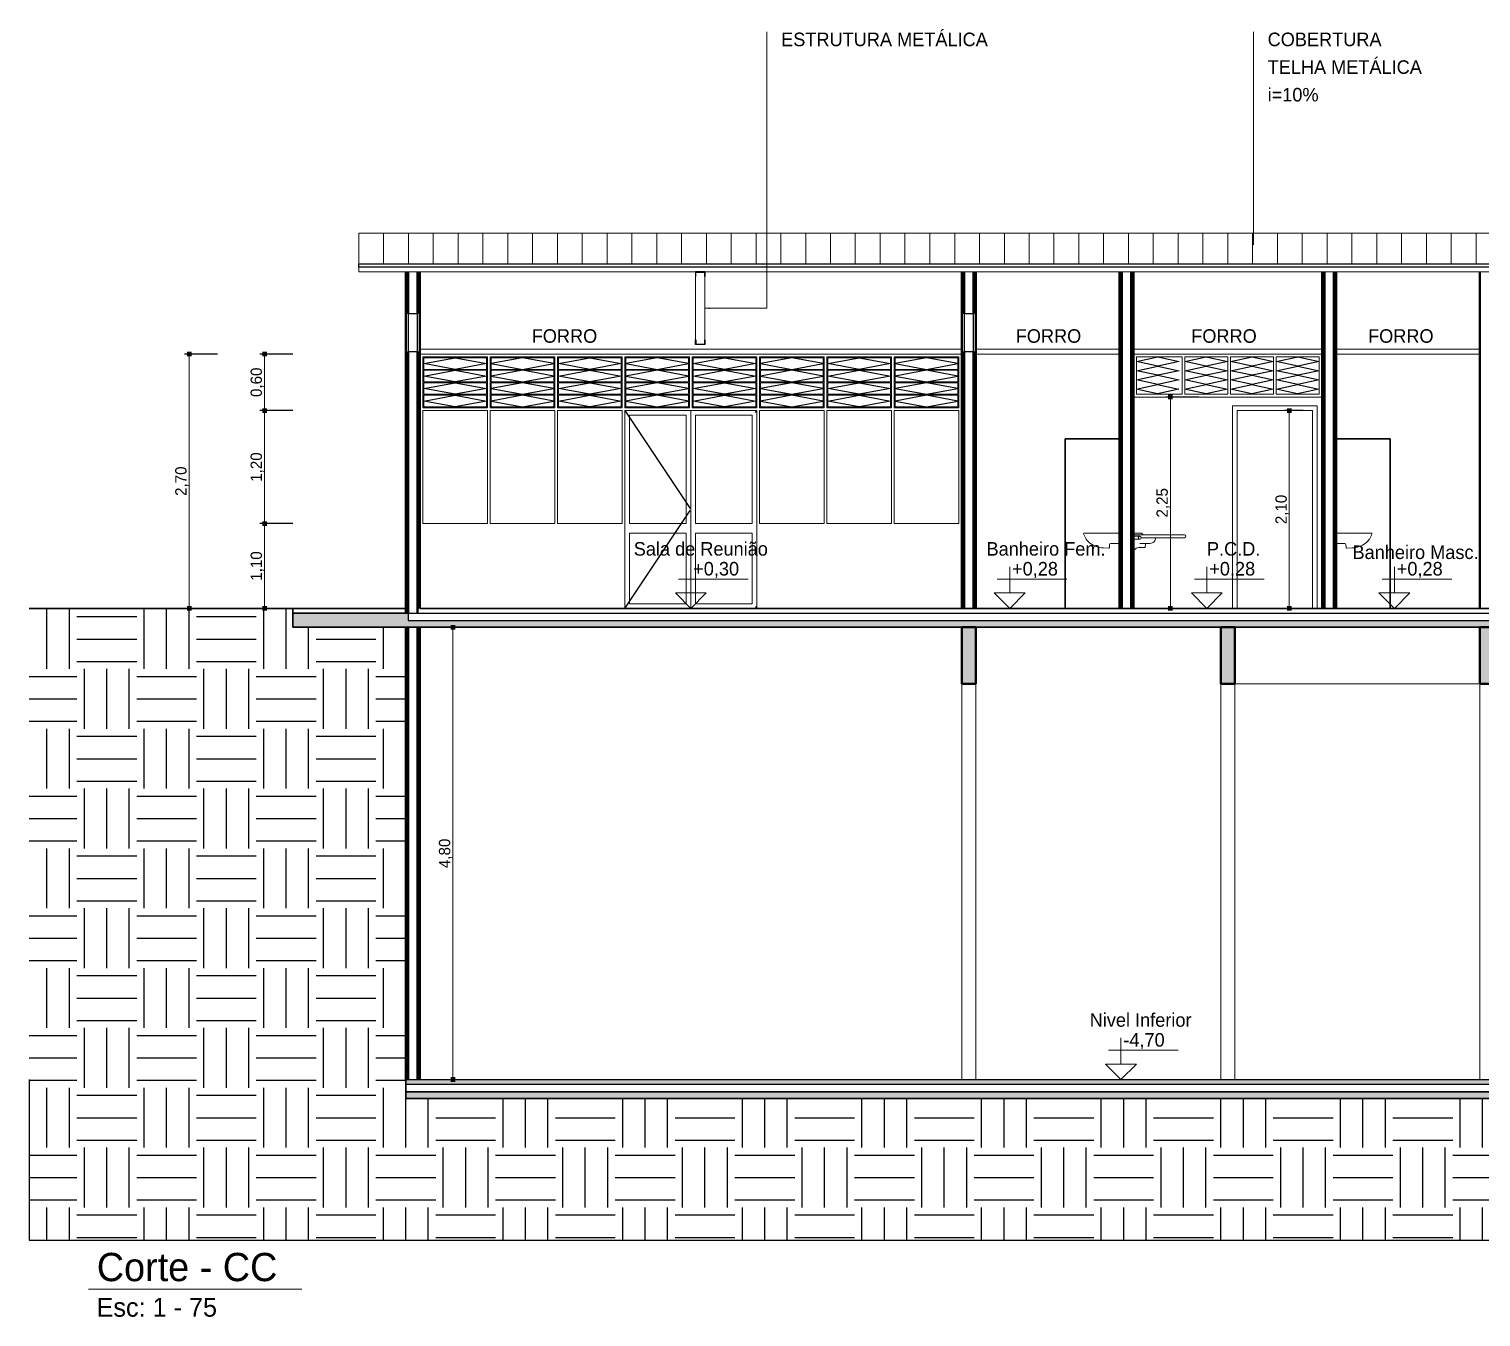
# Model space of a CAD drawing. Header units: millimetres. Extents: x 3006 to 6000, y 1661 to 3774.
# Drawn here: x 4119.37 to 4134.79, y 1776.23 to 1789.9 of the extents above; entities that cross this region are included whole.
import ezdxf

# ---------------------------------------------------------------- set-up
doc = ezdxf.new("R2010")
doc.units = ezdxf.units.MM
doc.header["$LTSCALE"] = 10
doc.linetypes.add('TT3', pattern=[0.25, 0.125, -0.125])
doc.linetypes.add('TT4', pattern=[0.1, 0.05, -0.05])
for name, color, linetype, lineweight in [('.10', 200, 'Continuous', 9), ('.10 ultra fina', 240, 'Continuous', 5), ('.15', 150, 'Continuous', 15), ('.25', 70, 'Continuous', 25), ('.30', 50, 'Continuous', 30), ('.40', 20, 'Continuous', 40), ('.40 Interno parede', 27, 'Continuous', 40), ('COTAS', 230, 'Continuous', 15), ('MARCAÇÕES', 230, 'Continuous', 15)]:
    doc.layers.add(name, color=color, linetype=linetype, lineweight=lineweight)
for name, color, linetype in [('.20 hachura', 185, 'Continuous'), ('ARQ-SMB', 9, 'Continuous'), ('Escrita', 34, 'Continuous')]:
    doc.layers.add(name, color=color, linetype=linetype)
doc.layers.add('Verde', color=7, linetype='Continuous', true_color=0x136734)
doc.styles.add('Texto Wilian', font='himalaya.ttf')
doc.dimstyles.new('Cota 1-75 Exter WMJ', dxfattribs={"dimtxt": 0.12, "dimasz": 0.05, "dimexe": 0.05, "dimexo": 0.1, "dimgap": 0.002, "dimtad": 1, "dimzin": 1, "dimtxsty": 'Texto Wilian', "dimblk": 'BOXFILLED', "dimcen": 2.5, "dimclrd": 230, "dimclre": 230, "dimclrt": 104, "dimazin": 0, "dimtfac": 1, "dimtix": 1, "dimtmove": 0, "dimatfit": 3, "dimfxl": 0.3, "dimfxlon": 1, "dimlwd": 20, "dimarcsym": 1})

# ---------------------------------------------------------------- blocks, each defined once
blk = doc.blocks.new('_BoxFilled')
at = {"color": 0, "linetype": 'ByBlock', "lineweight": -2}
blk.add_line((-0.5, 0), (-1, 0), dxfattribs=at)
at = {"color": 0, "linetype": 'ByBlock'}
blk.add_solid([(-0.5, 0.5), (0.5, 0.5), (-0.5, -0.5), (0.5, -0.5)], dxfattribs=at)
blk = doc.blocks.new('*D553')
at = {"layer": 'COTAS', "color": 230, "lineweight": -2, "transparency": 16777216}
for p, q in [((4122.173, 1786.454), (4121.823, 1786.454)), ((4122.173, 1785.854), (4121.823, 1785.854))]:
    blk.add_line(p, q, dxfattribs=at)
at = {"layer": 'COTAS', "color": 230, "linetype": 'Continuous', "lineweight": 20, "transparency": 16777216}
blk.add_line((4121.873, 1785.904), (4121.873, 1786.404), dxfattribs=at)
at = {"layer": 'Defpoints', "color": 0, "transparency": 16777216}
for p in [(4121.873, 1786.454), (4123.373, 1786.454), (4123.373, 1785.854)]:
    blk.add_point(p, dxfattribs=at)
at = {"layer": 'COTAS', "color": 230, "lineweight": 20, "transparency": 16777216, "xscale": 0.05, "yscale": 0.05, "zscale": 0.05}
for p, rotation in [((4121.873, 1786.454), 90), ((4121.873, 1785.854), 270)]:
    blk.add_blockref('_BoxFilled', p, dxfattribs=dict(at, rotation=rotation))
at = {"layer": 'COTAS', "color": 104, "transparency": 16777216, "insert": (4121.796, 1786.154), "char_height": 0.12, "attachment_point": 5, "rotation": 90, "style": 'Texto Wilian'}
blk.add_mtext('0,60', dxfattribs=at)
blk = doc.blocks.new('*D554')
at = {"layer": 'COTAS', "color": 230, "lineweight": -2, "transparency": 16777216}
for p, q in [((4121.373, 1786.454), (4121.023, 1786.454)), ((4121.373, 1783.754), (4121.023, 1783.754))]:
    blk.add_line(p, q, dxfattribs=at)
at = {"layer": 'COTAS', "color": 230, "linetype": 'Continuous', "lineweight": 20, "transparency": 16777216}
blk.add_line((4121.073, 1783.804), (4121.073, 1786.404), dxfattribs=at)
at = {"layer": 'Defpoints', "color": 0, "transparency": 16777216}
for p in [(4121.073, 1786.454), (4121.673, 1786.454), (4121.673, 1783.754)]:
    blk.add_point(p, dxfattribs=at)
at = {"layer": 'COTAS', "color": 230, "lineweight": 20, "transparency": 16777216, "xscale": 0.05, "yscale": 0.05, "zscale": 0.05}
for p, rotation in [((4121.073, 1786.454), 90), ((4121.073, 1783.754), 270)]:
    blk.add_blockref('_BoxFilled', p, dxfattribs=dict(at, rotation=rotation))
at = {"layer": 'COTAS', "color": 104, "transparency": 16777216, "insert": (4120.996, 1785.104), "char_height": 0.12, "attachment_point": 5, "rotation": 90, "style": 'Texto Wilian'}
blk.add_mtext('2,70', dxfattribs=at)
blk = doc.blocks.new('*D573')
at = {"layer": 'COTAS', "color": 230, "lineweight": -2, "transparency": 16777216}
for p, q in [((4122.173, 1785.854), (4121.823, 1785.854)), ((4122.173, 1784.654), (4121.823, 1784.654))]:
    blk.add_line(p, q, dxfattribs=at)
at = {"layer": 'COTAS', "color": 230, "linetype": 'Continuous', "lineweight": 20, "transparency": 16777216}
blk.add_line((4121.873, 1784.704), (4121.873, 1785.804), dxfattribs=at)
at = {"layer": 'Defpoints', "color": 0, "transparency": 16777216}
for p in [(4121.873, 1785.854), (4123.373, 1785.854), (4123.373, 1784.654)]:
    blk.add_point(p, dxfattribs=at)
at = {"layer": 'COTAS', "color": 230, "lineweight": 20, "transparency": 16777216, "xscale": 0.05, "yscale": 0.05, "zscale": 0.05}
for p, rotation in [((4121.873, 1785.854), 90), ((4121.873, 1784.654), 270)]:
    blk.add_blockref('_BoxFilled', p, dxfattribs=dict(at, rotation=rotation))
at = {"layer": 'COTAS', "color": 104, "transparency": 16777216, "insert": (4121.796, 1785.254), "char_height": 0.12, "attachment_point": 5, "rotation": 90, "style": 'Texto Wilian'}
blk.add_mtext('1,20', dxfattribs=at)
blk = doc.blocks.new('*D574')
at = {"layer": 'COTAS', "color": 230, "lineweight": -2, "transparency": 16777216}
for p, q in [((4122.173, 1784.654), (4121.823, 1784.654)), ((4122.173, 1783.754), (4121.823, 1783.754))]:
    blk.add_line(p, q, dxfattribs=at)
at = {"layer": 'COTAS', "color": 230, "linetype": 'Continuous', "lineweight": 20, "transparency": 16777216}
blk.add_line((4121.873, 1783.804), (4121.873, 1784.604), dxfattribs=at)
at = {"layer": 'Defpoints', "color": 0, "transparency": 16777216}
for p in [(4121.873, 1784.654), (4123.373, 1784.654), (4123.373, 1783.754)]:
    blk.add_point(p, dxfattribs=at)
at = {"layer": 'COTAS', "color": 230, "lineweight": 20, "transparency": 16777216, "xscale": 0.05, "yscale": 0.05, "zscale": 0.05}
for p, rotation in [((4121.873, 1784.654), 90), ((4121.873, 1783.754), 270)]:
    blk.add_blockref('_BoxFilled', p, dxfattribs=dict(at, rotation=rotation))
at = {"layer": 'COTAS', "color": 104, "transparency": 16777216, "insert": (4121.796, 1784.204), "char_height": 0.12, "attachment_point": 5, "rotation": 90, "style": 'Texto Wilian'}
blk.add_mtext('1,10', dxfattribs=at)
blk = doc.blocks.new('*D610')
at = {"layer": 'COTAS', "color": 230, "lineweight": -2, "transparency": 16777216}
for p, q in [((4123.572, 1783.554), (4123.922, 1783.554)), ((4123.572, 1778.754), (4123.922, 1778.754))]:
    blk.add_line(p, q, dxfattribs=at)
at = {"layer": 'COTAS', "color": 230, "linetype": 'Continuous', "lineweight": 20, "transparency": 16777216}
blk.add_line((4123.872, 1783.504), (4123.872, 1778.804), dxfattribs=at)
at = {"layer": 'Defpoints', "color": 0, "transparency": 16777216}
for p in [(4123.259, 1783.554), (4123.259, 1778.754), (4123.872, 1778.754)]:
    blk.add_point(p, dxfattribs=at)
at = {"layer": 'COTAS', "color": 230, "lineweight": 20, "transparency": 16777216, "xscale": 0.05, "yscale": 0.05, "zscale": 0.05}
for p, rotation in [((4123.872, 1783.554), 90), ((4123.872, 1778.754), 270)]:
    blk.add_blockref('_BoxFilled', p, dxfattribs=dict(at, rotation=rotation))
at = {"layer": 'COTAS', "color": 104, "transparency": 16777216, "insert": (4123.795, 1781.154), "char_height": 0.12, "attachment_point": 5, "rotation": 90, "style": 'Texto Wilian'}
blk.add_mtext('4,80', dxfattribs=at)
blk = doc.blocks.new('*D914')
at = {"layer": 'COTAS', "color": 230, "lineweight": -2, "ltscale": 10, "transparency": 16777216}
for p, q in [((4132.898, 1785.854), (4132.701, 1785.854)), ((4132.898, 1783.754), (4132.701, 1783.754))]:
    blk.add_line(p, q, dxfattribs=at)
at = {"layer": 'COTAS', "color": 230, "linetype": 'Continuous', "lineweight": 20, "ltscale": 10, "transparency": 16777216}
blk.add_line((4132.751, 1783.804), (4132.751, 1785.804), dxfattribs=at)
at = {"layer": 'Defpoints', "color": 0, "ltscale": 10, "transparency": 16777216}
for p in [(4132.751, 1785.854), (4132.998, 1785.854), (4132.998, 1783.754)]:
    blk.add_point(p, dxfattribs=at)
at = {"layer": 'COTAS', "color": 230, "lineweight": 20, "ltscale": 10, "transparency": 16777216, "xscale": 0.05, "yscale": 0.05, "zscale": 0.05}
for p, rotation in [((4132.751, 1785.854), 90), ((4132.751, 1783.754), 270)]:
    blk.add_blockref('_BoxFilled', p, dxfattribs=dict(at, rotation=rotation))
at = {"layer": 'COTAS', "color": 104, "ltscale": 10, "transparency": 16777216, "insert": (4132.675, 1784.804), "char_height": 0.12, "attachment_point": 5, "rotation": 90, "style": 'Texto Wilian'}
blk.add_mtext('2,10', dxfattribs=at)
blk = doc.blocks.new('*D915')
at = {"layer": 'COTAS', "color": 230, "lineweight": -2, "ltscale": 10, "transparency": 16777216}
for p, q in [((4131.789, 1785.997), (4131.439, 1785.997)), ((4131.789, 1783.754), (4131.439, 1783.754))]:
    blk.add_line(p, q, dxfattribs=at)
at = {"layer": 'COTAS', "color": 230, "linetype": 'Continuous', "lineweight": 20, "ltscale": 10, "transparency": 16777216}
blk.add_line((4131.489, 1785.947), (4131.489, 1783.804), dxfattribs=at)
at = {"layer": 'Defpoints', "color": 0, "ltscale": 10, "transparency": 16777216}
for p in [(4133.098, 1785.997), (4131.489, 1783.754), (4132.998, 1783.754)]:
    blk.add_point(p, dxfattribs=at)
at = {"layer": 'COTAS', "color": 230, "lineweight": 20, "ltscale": 10, "transparency": 16777216, "xscale": 0.05, "yscale": 0.05, "zscale": 0.05}
for p, rotation in [((4131.489, 1785.997), 90), ((4131.489, 1783.754), 270)]:
    blk.add_blockref('_BoxFilled', p, dxfattribs=dict(at, rotation=rotation))
at = {"layer": 'COTAS', "color": 104, "ltscale": 10, "transparency": 16777216, "insert": (4131.412, 1784.875), "char_height": 0.12, "attachment_point": 5, "rotation": 90, "style": 'Texto Wilian'}
blk.add_mtext('2,25', dxfattribs=at)

msp = doc.modelspace()

# ---------------------------------------------------------------- hatches: boundary and pattern name
at = {"layer": '.20 hachura', "true_color": 0xc2a3a3}
h = msp.add_hatch(dxfattribs=at)
h.set_pattern_fill('EARTH', color=253, scale=0.1)
h.set_pattern_definition([(0, (0, -4.97), (0.635, 0.635), [0.635, -0.635]), (0, (0, -4.7319), (0.635, 0.635), [0.635, -0.635]), (0, (0, -4.49375), (0.635, 0.635), [0.635, -0.635]), (90, (0.0794, -4.4144), (-0.635, 0.635), [0.635, -0.635]), (90, (0.3175, -4.4144), (-0.635, 0.635), [0.635, -0.635]), (90, (0.5556, -4.4144), (-0.635, 0.635), [0.635, -0.635])])
h.paths.add_polyline_path([(4123.373, 1778.554), (4123.373, 1783.554), (4122.173, 1783.554), (4122.173, 1783.754), (4119.373, 1783.754), (4119.373, 1777.05), (4144.823, 1777.05), (4144.823, 1783.754), (4142.098, 1783.754), (4142.098, 1783.554), (4140.823, 1783.554), (4140.823, 1778.554)])
at = {"layer": '.20 hachura'}
h = msp.add_hatch(color=185, dxfattribs=at)
h.dxf.hatch_style = 1
h.paths.add_polyline_path([(4123.398, 1783.704), (4122.173, 1783.704), (4122.173, 1783.554), (4142.098, 1783.554), (4142.098, 1783.754), (4141.948, 1783.754), (4141.823, 1783.754), (4141.823, 1783.704), (4140.798, 1783.704), (4140.798, 1783.624), (4123.398, 1783.624)])
h = msp.add_hatch(dxfattribs=at)
h.set_pattern_fill('AR-CONC', color=185, scale=0.0005)
h.paths.add_polyline_path([(4129.423, 1783.554), (4129.273, 1783.554), (4129.273, 1782.954), (4129.423, 1782.954)])
h.paths.add_polyline_path([(4132.173, 1783.554), (4132.023, 1783.554), (4132.023, 1782.954), (4132.173, 1782.954)])
h.paths.add_polyline_path([(4134.923, 1783.554), (4134.773, 1783.554), (4134.773, 1782.954), (4134.923, 1782.954)])
h = msp.add_hatch(color=185, dxfattribs=at)
h.dxf.hatch_style = 1
h.paths.add_polyline_path([(4140.823, 1778.754), (4123.373, 1778.754), (4123.373, 1778.704), (4140.823, 1778.704)])
h = msp.add_hatch(color=185, dxfattribs=at)
h.dxf.hatch_style = 1
h.paths.add_polyline_path([(4140.823, 1778.624), (4123.373, 1778.624), (4123.373, 1778.554), (4140.823, 1778.554)])

# ---------------------------------------------------------------- linework, layer by layer
at = {"layer": '.10', "color": 200, "lineweight": 9}
for p, q in [((4124.238, 1786.424), (4123.553, 1786.424)), ((4123.553, 1785.884), (4123.553, 1786.424)), ((4124.228, 1786.414), (4123.563, 1786.414)), ((4123.563, 1786.291), (4123.563, 1786.414)), ((4124.228, 1786.414), (4124.228, 1786.291)), ((4124.238, 1786.424), (4124.238, 1785.884)), ((4124.268, 1786.424), (4124.953, 1786.424)), ((4124.268, 1786.424), (4124.268, 1785.884)), ((4124.278, 1786.414), (4124.943, 1786.414)), ((4124.278, 1786.414), (4124.278, 1786.291)), ((4124.943, 1786.291), (4124.943, 1786.414)), ((4124.953, 1785.884), (4124.953, 1786.424)), ((4125.668, 1786.424), (4124.983, 1786.424)), ((4124.983, 1785.884), (4124.983, 1786.424)), ((4125.658, 1786.414), (4124.993, 1786.414)), ((4124.993, 1786.291), (4124.993, 1786.414)), ((4125.658, 1786.414), (4125.658, 1786.291)), ((4125.668, 1786.424), (4125.668, 1785.884)), ((4125.698, 1786.424), (4126.383, 1786.424)), ((4125.698, 1786.424), (4125.698, 1785.884)), ((4125.708, 1786.414), (4126.373, 1786.414)), ((4125.708, 1786.414), (4125.708, 1786.291)), ((4126.373, 1786.291), (4126.373, 1786.414)), ((4126.383, 1785.884), (4126.383, 1786.424)), ((4127.098, 1786.424), (4126.413, 1786.424)), ((4126.413, 1785.884), (4126.413, 1786.424)), ((4127.088, 1786.414), (4126.423, 1786.414)), ((4126.423, 1786.291), (4126.423, 1786.414)), ((4127.088, 1786.414), (4127.088, 1786.291)), ((4127.098, 1786.424), (4127.098, 1785.884)), ((4127.128, 1786.424), (4127.813, 1786.424)), ((4127.128, 1786.424), (4127.128, 1785.884)), ((4127.138, 1786.414), (4127.803, 1786.414)), ((4127.138, 1786.414), (4127.138, 1786.291)), ((4127.803, 1786.291), (4127.803, 1786.414)), ((4127.813, 1785.884), (4127.813, 1786.424)), ((4128.528, 1786.424), (4127.843, 1786.424)), ((4127.843, 1785.884), (4127.843, 1786.424)), ((4128.518, 1786.414), (4127.853, 1786.414)), ((4127.853, 1786.291), (4127.853, 1786.414)), ((4128.518, 1786.414), (4128.518, 1786.291)), ((4128.528, 1786.424), (4128.528, 1785.884)), ((4128.558, 1786.424), (4129.243, 1786.424)), ((4128.558, 1786.424), (4128.558, 1785.884)), ((4128.568, 1786.414), (4129.233, 1786.414)), ((4128.568, 1786.414), (4128.568, 1786.291)), ((4129.233, 1786.291), (4129.233, 1786.414)), ((4129.243, 1785.884), (4129.243, 1786.424)), ((4131.613, 1786.424), (4131.613, 1786.027)), ((4131.643, 1786.424), (4131.643, 1786.027)), ((4132.098, 1786.424), (4132.098, 1786.027)), ((4132.128, 1786.424), (4132.128, 1786.027)), ((4132.583, 1786.424), (4132.583, 1786.027)), ((4132.613, 1786.424), (4132.613, 1786.027)), ((4123.563, 1786.291), (4124.228, 1786.291)), ((4123.563, 1786.159), (4123.563, 1786.281)), ((4123.563, 1786.281), (4124.228, 1786.281)), ((4123.563, 1786.159), (4124.228, 1786.159)), ((4124.228, 1786.281), (4124.228, 1786.159)), ((4124.943, 1786.291), (4124.278, 1786.291)), ((4124.278, 1786.281), (4124.278, 1786.159)), ((4124.943, 1786.281), (4124.278, 1786.281)), ((4124.943, 1786.159), (4124.278, 1786.159)), ((4124.943, 1786.159), (4124.943, 1786.281)), ((4124.993, 1786.291), (4125.658, 1786.291)), ((4124.993, 1786.159), (4124.993, 1786.281)), ((4124.993, 1786.281), (4125.658, 1786.281)), ((4124.993, 1786.159), (4125.658, 1786.159)), ((4125.658, 1786.281), (4125.658, 1786.159)), ((4126.373, 1786.291), (4125.708, 1786.291)), ((4125.708, 1786.281), (4125.708, 1786.159)), ((4126.373, 1786.281), (4125.708, 1786.281)), ((4126.373, 1786.159), (4125.708, 1786.159)), ((4126.373, 1786.159), (4126.373, 1786.281)), ((4126.423, 1786.291), (4127.088, 1786.291)), ((4126.423, 1786.159), (4126.423, 1786.281)), ((4126.423, 1786.281), (4127.088, 1786.281)), ((4126.423, 1786.159), (4127.088, 1786.159)), ((4127.088, 1786.281), (4127.088, 1786.159)), ((4127.803, 1786.291), (4127.138, 1786.291)), ((4127.138, 1786.281), (4127.138, 1786.159)), ((4127.803, 1786.281), (4127.138, 1786.281)), ((4127.803, 1786.159), (4127.138, 1786.159)), ((4127.803, 1786.159), (4127.803, 1786.281)), ((4127.853, 1786.291), (4128.518, 1786.291)), ((4127.853, 1786.159), (4127.853, 1786.281)), ((4127.853, 1786.281), (4128.518, 1786.281)), ((4127.853, 1786.159), (4128.518, 1786.159)), ((4128.518, 1786.281), (4128.518, 1786.159)), ((4129.233, 1786.291), (4128.568, 1786.291)), ((4128.568, 1786.281), (4128.568, 1786.159)), ((4129.233, 1786.281), (4128.568, 1786.281)), ((4129.233, 1786.159), (4128.568, 1786.159)), ((4129.233, 1786.159), (4129.233, 1786.281)), ((4123.563, 1786.026), (4123.563, 1786.149)), ((4123.563, 1786.149), (4124.228, 1786.149)), ((4123.563, 1786.026), (4124.228, 1786.026)), ((4123.563, 1785.894), (4123.563, 1786.016)), ((4123.563, 1786.016), (4124.228, 1786.016)), ((4124.228, 1786.149), (4124.228, 1786.026)), ((4124.228, 1786.016), (4124.228, 1785.894)), ((4124.278, 1786.149), (4124.278, 1786.026)), ((4124.943, 1786.149), (4124.278, 1786.149)), ((4124.943, 1786.026), (4124.278, 1786.026)), ((4124.278, 1786.016), (4124.278, 1785.894)), ((4124.943, 1786.016), (4124.278, 1786.016)), ((4124.943, 1786.026), (4124.943, 1786.149)), ((4124.943, 1785.894), (4124.943, 1786.016)), ((4124.993, 1786.026), (4124.993, 1786.149)), ((4124.993, 1786.149), (4125.658, 1786.149)), ((4124.993, 1786.026), (4125.658, 1786.026)), ((4124.993, 1785.894), (4124.993, 1786.016)), ((4124.993, 1786.016), (4125.658, 1786.016)), ((4125.658, 1786.149), (4125.658, 1786.026)), ((4125.658, 1786.016), (4125.658, 1785.894)), ((4125.708, 1786.149), (4125.708, 1786.026)), ((4126.373, 1786.149), (4125.708, 1786.149)), ((4126.373, 1786.026), (4125.708, 1786.026)), ((4125.708, 1786.016), (4125.708, 1785.894)), ((4126.373, 1786.016), (4125.708, 1786.016)), ((4126.373, 1786.026), (4126.373, 1786.149)), ((4126.373, 1785.894), (4126.373, 1786.016)), ((4126.423, 1786.026), (4126.423, 1786.149)), ((4126.423, 1786.149), (4127.088, 1786.149)), ((4126.423, 1786.026), (4127.088, 1786.026)), ((4126.423, 1785.894), (4126.423, 1786.016)), ((4126.423, 1786.016), (4127.088, 1786.016)), ((4127.088, 1786.149), (4127.088, 1786.026)), ((4127.088, 1786.016), (4127.088, 1785.894)), ((4127.138, 1786.149), (4127.138, 1786.026)), ((4127.803, 1786.149), (4127.138, 1786.149)), ((4127.803, 1786.026), (4127.138, 1786.026)), ((4127.138, 1786.016), (4127.138, 1785.894)), ((4127.803, 1786.016), (4127.138, 1786.016)), ((4127.803, 1786.026), (4127.803, 1786.149)), ((4127.803, 1785.894), (4127.803, 1786.016)), ((4127.853, 1786.026), (4127.853, 1786.149)), ((4127.853, 1786.149), (4128.518, 1786.149)), ((4127.853, 1786.026), (4128.518, 1786.026)), ((4127.853, 1785.894), (4127.853, 1786.016)), ((4127.853, 1786.016), (4128.518, 1786.016)), ((4128.518, 1786.149), (4128.518, 1786.026)), ((4128.518, 1786.016), (4128.518, 1785.894)), ((4128.568, 1786.149), (4128.568, 1786.026)), ((4129.233, 1786.149), (4128.568, 1786.149)), ((4129.233, 1786.026), (4128.568, 1786.026)), ((4128.568, 1786.016), (4128.568, 1785.894)), ((4129.233, 1786.016), (4128.568, 1786.016)), ((4129.233, 1786.026), (4129.233, 1786.149)), ((4129.233, 1785.894), (4129.233, 1786.016)), ((4123.553, 1785.884), (4124.238, 1785.884)), ((4123.553, 1785.854), (4124.238, 1785.854)), ((4123.553, 1784.654), (4123.553, 1785.854)), ((4123.563, 1785.894), (4124.228, 1785.894)), ((4124.238, 1785.854), (4124.238, 1784.654)), ((4124.953, 1785.884), (4124.268, 1785.884)), ((4124.268, 1785.854), (4124.953, 1785.854)), ((4124.268, 1785.854), (4124.268, 1784.654)), ((4124.943, 1785.894), (4124.278, 1785.894)), ((4124.953, 1785.854), (4124.953, 1784.654)), ((4124.983, 1785.884), (4125.668, 1785.884)), ((4124.983, 1785.854), (4125.668, 1785.854)), ((4124.983, 1785.854), (4124.983, 1784.654)), ((4124.993, 1785.894), (4125.658, 1785.894)), ((4125.668, 1785.854), (4125.668, 1784.654)), ((4126.383, 1785.884), (4125.698, 1785.884)), ((4125.698, 1785.854), (4127.098, 1785.854)), ((4125.698, 1785.854), (4125.698, 1783.754)), ((4126.373, 1785.894), (4125.708, 1785.894)), ((4126.398, 1785.854), (4126.398, 1783.754)), ((4126.413, 1785.884), (4127.098, 1785.884)), ((4126.423, 1785.894), (4127.088, 1785.894)), ((4127.098, 1785.854), (4127.098, 1783.754)), ((4127.813, 1785.884), (4127.128, 1785.884)), ((4127.128, 1785.854), (4127.813, 1785.854)), ((4127.128, 1785.854), (4127.128, 1784.654)), ((4127.803, 1785.894), (4127.138, 1785.894)), ((4127.813, 1785.854), (4127.813, 1784.654)), ((4127.843, 1785.884), (4128.528, 1785.884)), ((4127.843, 1785.854), (4128.528, 1785.854)), ((4127.843, 1785.854), (4127.843, 1784.654)), ((4127.853, 1785.894), (4128.518, 1785.894)), ((4128.528, 1785.854), (4128.528, 1784.654)), ((4129.243, 1785.884), (4128.558, 1785.884)), ((4128.558, 1785.854), (4129.243, 1785.854)), ((4128.558, 1785.854), (4128.558, 1784.654)), ((4129.233, 1785.894), (4128.568, 1785.894)), ((4129.243, 1784.654), (4129.243, 1785.854)), ((4132.148, 1785.997), (4133.048, 1785.997)), ((4132.148, 1783.754), (4132.148, 1785.904)), ((4132.148, 1785.904), (4133.048, 1785.904)), ((4132.198, 1785.854), (4132.998, 1785.854)), ((4132.198, 1783.754), (4132.198, 1785.854)), ((4132.998, 1783.754), (4132.998, 1785.854)), ((4133.048, 1783.754), (4133.048, 1785.904)), ((4125.748, 1785.804), (4126.348, 1785.804)), ((4125.748, 1785.804), (4125.748, 1784.654)), ((4126.348, 1785.804), (4126.348, 1784.654)), ((4126.448, 1785.804), (4127.048, 1785.804)), ((4126.448, 1785.804), (4126.448, 1784.654)), ((4127.048, 1785.804), (4127.048, 1784.654)), ((4123.553, 1784.654), (4124.238, 1784.654)), ((4124.268, 1784.654), (4124.953, 1784.654)), ((4124.983, 1784.654), (4125.668, 1784.654)), ((4125.748, 1784.654), (4126.348, 1784.654)), ((4126.448, 1784.654), (4127.048, 1784.654)), ((4127.813, 1784.654), (4127.128, 1784.654)), ((4128.528, 1784.654), (4127.843, 1784.654)), ((4129.243, 1784.654), (4128.558, 1784.654)), ((4125.748, 1784.554), (4126.348, 1784.554)), ((4125.748, 1784.554), (4125.748, 1783.804)), ((4126.348, 1784.554), (4126.348, 1783.804)), ((4126.448, 1784.554), (4127.048, 1784.554)), ((4126.448, 1784.554), (4126.448, 1783.804)), ((4127.048, 1784.554), (4127.048, 1783.804)), ((4125.748, 1783.804), (4126.348, 1783.804)), ((4126.448, 1783.804), (4127.048, 1783.804))]:
    msp.add_line(p, q, dxfattribs=at)
for points in [[(4131.613, 1786.424), (4131.128, 1786.424), (4131.128, 1786.027), (4131.613, 1786.027)], [(4132.098, 1786.424), (4131.643, 1786.424)], [(4132.583, 1786.424), (4132.128, 1786.424)], [(4132.613, 1786.027), (4133.068, 1786.027), (4133.068, 1786.424), (4132.613, 1786.424)], [(4131.643, 1786.027), (4132.098, 1786.027)], [(4132.128, 1786.027), (4132.583, 1786.027)], [(4131.098, 1785.997), (4133.098, 1785.997)]]:
    msp.add_lwpolyline(points, dxfattribs=at)
at = {"layer": '.10 ultra fina', "color": 240, "lineweight": 5}
for p, q in [((4123.523, 1786.504), (4129.273, 1786.504)), ((4129.423, 1786.504), (4130.948, 1786.504)), ((4131.098, 1786.504), (4133.098, 1786.504)), ((4133.248, 1786.504), (4134.773, 1786.504)), ((4123.523, 1786.454), (4129.273, 1786.454)), ((4129.423, 1786.454), (4130.948, 1786.454)), ((4131.098, 1786.454), (4133.098, 1786.454)), ((4133.248, 1786.454), (4134.773, 1786.454))]:
    msp.add_line(p, q, dxfattribs=at)
at = {"layer": '.15', "color": 150, "lineweight": 15}
for p, q in [((4141.323, 1787.735), (4122.873, 1787.735)), ((4122.873, 1787.407), (4122.873, 1787.735)), ((4123.136, 1787.407), (4123.136, 1787.735)), ((4123.4, 1787.407), (4123.4, 1787.735)), ((4123.664, 1787.407), (4123.664, 1787.735)), ((4123.927, 1787.407), (4123.927, 1787.735)), ((4124.191, 1787.407), (4124.191, 1787.735)), ((4124.454, 1787.407), (4124.454, 1787.735)), ((4124.718, 1787.407), (4124.718, 1787.735)), ((4124.981, 1787.407), (4124.981, 1787.735)), ((4125.245, 1787.407), (4125.245, 1787.735)), ((4125.509, 1787.407), (4125.509, 1787.735)), ((4125.772, 1787.407), (4125.772, 1787.735)), ((4126.036, 1787.407), (4126.036, 1787.735)), ((4126.299, 1787.407), (4126.299, 1787.735)), ((4126.563, 1787.407), (4126.563, 1787.735)), ((4126.826, 1787.407), (4126.826, 1787.735)), ((4127.09, 1787.407), (4127.09, 1787.735)), ((4127.354, 1787.407), (4127.354, 1787.735)), ((4127.617, 1787.407), (4127.617, 1787.735)), ((4127.881, 1787.407), (4127.881, 1787.735)), ((4128.144, 1787.407), (4128.144, 1787.735)), ((4128.408, 1787.407), (4128.408, 1787.735)), ((4128.671, 1787.407), (4128.671, 1787.735)), ((4128.935, 1787.407), (4128.935, 1787.735)), ((4129.199, 1787.407), (4129.199, 1787.735)), ((4129.462, 1787.407), (4129.462, 1787.735)), ((4129.726, 1787.407), (4129.726, 1787.735)), ((4129.989, 1787.407), (4129.989, 1787.735)), ((4130.253, 1787.407), (4130.253, 1787.735)), ((4130.516, 1787.407), (4130.516, 1787.735)), ((4130.78, 1787.407), (4130.78, 1787.735)), ((4131.044, 1787.407), (4131.044, 1787.735)), ((4131.307, 1787.407), (4131.307, 1787.735)), ((4131.571, 1787.407), (4131.571, 1787.735)), ((4131.834, 1787.407), (4131.834, 1787.735)), ((4132.098, 1787.407), (4132.098, 1787.735)), ((4132.361, 1787.407), (4132.361, 1787.735)), ((4132.625, 1787.407), (4132.625, 1787.735)), ((4132.889, 1787.407), (4132.889, 1787.735)), ((4133.152, 1787.407), (4133.152, 1787.735)), ((4133.416, 1787.407), (4133.416, 1787.735)), ((4133.679, 1787.407), (4133.679, 1787.735)), ((4133.943, 1787.407), (4133.943, 1787.735)), ((4134.206, 1787.407), (4134.206, 1787.735)), ((4134.47, 1787.407), (4134.47, 1787.735)), ((4134.734, 1787.407), (4134.734, 1787.735)), ((4122.873, 1787.326), (4122.873, 1787.377)), ((4141.323, 1787.326), (4122.873, 1787.326)), ((4126.448, 1786.604), (4126.448, 1787.276)), ((4126.548, 1786.604), (4126.548, 1787.276)), ((4129.273, 1778.754), (4129.273, 1783.554)), ((4129.423, 1778.754), (4129.423, 1783.554)), ((4132.023, 1778.754), (4132.023, 1783.554)), ((4132.173, 1778.754), (4132.173, 1783.554)), ((4134.773, 1778.754), (4134.773, 1783.554)), ((4132.173, 1782.954), (4134.773, 1782.954))]:
    msp.add_line(p, q, dxfattribs=at)
at = {"layer": '.20 hachura', "color": 253, "true_color": 0xc2a3a3}
for p, q in [((4119.373, 1778.754), (4119.373, 1777.05)), ((4119.373, 1777.05), (4144.823, 1777.05))]:
    msp.add_line(p, q, dxfattribs=at)
at = {"layer": '.25', "color": 70, "lineweight": 25}
for p, q in [((4122.873, 1787.377), (4122.873, 1787.407)), ((4141.323, 1787.407), (4122.873, 1787.407)), ((4141.323, 1787.377), (4122.873, 1787.377)), ((4123.398, 1783.704), (4140.798, 1783.704)), ((4123.398, 1783.704), (4123.398, 1783.624)), ((4123.398, 1783.624), (4140.798, 1783.624)), ((4123.373, 1778.754), (4140.823, 1778.754)), ((4123.373, 1778.704), (4140.823, 1778.704))]:
    msp.add_line(p, q, dxfattribs=at)
for points in [[(4126.448, 1787.276), (4126.451, 1787.276), (4126.451, 1787.323), (4126.545, 1787.323), (4126.545, 1787.276), (4126.548, 1787.276), (4126.548, 1787.326), (4126.448, 1787.326)], [(4123.498, 1786.479), (4123.498, 1786.879), (4123.398, 1786.879), (4123.398, 1786.479)], [(4129.398, 1786.479), (4129.398, 1786.879), (4129.298, 1786.879), (4129.298, 1786.479)], [(4126.448, 1786.604), (4126.451, 1786.604), (4126.451, 1786.557), (4126.545, 1786.557), (4126.545, 1786.604), (4126.548, 1786.604), (4126.548, 1786.554), (4126.448, 1786.554)]]:
    msp.add_lwpolyline(points, close=True, dxfattribs=at)
at = {"layer": '.30', "color": 50, "lineweight": 30}
for p, q in [((4130.373, 1785.554), (4130.948, 1785.554)), ((4130.373, 1783.754), (4130.373, 1785.554)), ((4133.823, 1785.554), (4133.248, 1785.554)), ((4133.823, 1783.754), (4133.823, 1785.554)), ((4122.173, 1783.754), (4123.373, 1783.754)), ((4122.173, 1783.754), (4122.173, 1783.554)), ((4123.523, 1783.754), (4140.673, 1783.754)), ((4122.173, 1783.554), (4142.098, 1783.554)), ((4123.373, 1778.754), (4123.373, 1778.554)), ((4123.373, 1778.624), (4140.823, 1778.624)), ((4123.373, 1778.554), (4140.823, 1778.554))]:
    msp.add_line(p, q, dxfattribs=at)
msp.add_lwpolyline([(4119.373, 1783.754), (4122.173, 1783.754), (4122.173, 1783.704), (4123.398, 1783.704)], dxfattribs=at)
at = {"layer": '.40', "color": 20, "lineweight": 40}
for p, q in [((4123.373, 1783.704), (4123.373, 1787.326)), ((4123.523, 1783.754), (4123.523, 1787.326)), ((4129.273, 1783.754), (4129.273, 1787.326)), ((4129.423, 1783.754), (4129.423, 1787.326)), ((4130.948, 1783.754), (4130.948, 1787.326)), ((4131.098, 1783.754), (4131.098, 1787.326)), ((4133.098, 1783.754), (4133.098, 1787.326)), ((4133.248, 1783.754), (4133.248, 1787.326)), ((4134.773, 1783.754), (4134.773, 1787.326)), ((4123.373, 1778.754), (4123.373, 1783.554)), ((4123.523, 1778.754), (4123.523, 1783.554))]:
    msp.add_line(p, q, dxfattribs=at)
for points in [[(4129.273, 1782.954), (4129.423, 1782.954), (4129.423, 1783.554), (4129.273, 1783.554)], [(4132.023, 1782.954), (4132.173, 1782.954), (4132.173, 1783.554), (4132.023, 1783.554)], [(4134.773, 1782.954), (4134.923, 1782.954), (4134.923, 1783.554), (4134.773, 1783.554)]]:
    msp.add_lwpolyline(points, close=True, dxfattribs=at)
at = {"layer": '.40 Interno parede', "color": 27}
for p, q in [((4123.398, 1786.879), (4123.398, 1787.326)), ((4123.498, 1786.879), (4123.498, 1787.326)), ((4129.298, 1786.879), (4129.298, 1787.326)), ((4129.398, 1786.879), (4129.398, 1787.326)), ((4130.973, 1783.754), (4130.973, 1787.326)), ((4131.073, 1783.754), (4131.073, 1787.326)), ((4133.123, 1783.754), (4133.123, 1787.326)), ((4133.223, 1783.754), (4133.223, 1787.326)), ((4123.398, 1783.704), (4123.398, 1786.479)), ((4123.498, 1783.704), (4123.498, 1786.479)), ((4129.298, 1783.754), (4129.298, 1786.479)), ((4129.398, 1783.754), (4129.398, 1786.479)), ((4123.398, 1778.754), (4123.398, 1783.554)), ((4123.498, 1778.754), (4123.498, 1783.554))]:
    msp.add_line(p, q, dxfattribs=at)
at = {"layer": 'ARQ-SMB', "linetype": 'TT3'}
for p, q in [((4125.698, 1785.854), (4127.098, 1783.754)), ((4125.698, 1783.754), (4127.098, 1785.854))]:
    msp.add_line(p, q, dxfattribs=at)
at = {"layer": 'ARQ-SMB', "linetype": 'TT4'}
for points in [[(4123.563, 1786.352), (4123.895, 1786.414), (4124.228, 1786.352), (4123.895, 1786.291)], [(4124.943, 1786.352), (4124.61, 1786.414), (4124.278, 1786.352), (4124.61, 1786.291)], [(4124.993, 1786.352), (4125.325, 1786.414), (4125.658, 1786.352), (4125.325, 1786.291)], [(4126.373, 1786.352), (4126.04, 1786.414), (4125.708, 1786.352), (4126.04, 1786.291)], [(4126.423, 1786.352), (4126.755, 1786.414), (4127.088, 1786.352), (4126.755, 1786.291)], [(4127.803, 1786.352), (4127.47, 1786.414), (4127.138, 1786.352), (4127.47, 1786.291)], [(4127.853, 1786.352), (4128.185, 1786.414), (4128.518, 1786.352), (4128.185, 1786.291)], [(4129.233, 1786.352), (4128.9, 1786.414), (4128.568, 1786.352), (4128.9, 1786.291)], [(4131.128, 1786.375), (4131.355, 1786.424), (4131.583, 1786.375), (4131.355, 1786.326)], [(4131.128, 1786.277), (4131.355, 1786.326), (4131.583, 1786.277), (4131.355, 1786.228)], [(4131.643, 1786.375), (4131.87, 1786.424), (4132.098, 1786.375), (4131.87, 1786.326)], [(4131.643, 1786.277), (4131.87, 1786.326), (4132.098, 1786.277), (4131.87, 1786.228)], [(4132.128, 1786.375), (4132.355, 1786.424), (4132.583, 1786.375), (4132.355, 1786.326)], [(4132.128, 1786.277), (4132.355, 1786.326), (4132.583, 1786.277), (4132.355, 1786.228)], [(4132.613, 1786.375), (4132.84, 1786.424), (4133.068, 1786.375), (4132.84, 1786.326)], [(4132.613, 1786.277), (4132.84, 1786.326), (4133.068, 1786.277), (4132.84, 1786.228)], [(4123.563, 1786.22), (4123.895, 1786.281), (4124.228, 1786.22), (4123.895, 1786.159)], [(4124.943, 1786.22), (4124.61, 1786.281), (4124.278, 1786.22), (4124.61, 1786.159)], [(4124.993, 1786.22), (4125.325, 1786.281), (4125.658, 1786.22), (4125.325, 1786.159)], [(4126.373, 1786.22), (4126.04, 1786.281), (4125.708, 1786.22), (4126.04, 1786.159)], [(4126.423, 1786.22), (4126.755, 1786.281), (4127.088, 1786.22), (4126.755, 1786.159)], [(4127.803, 1786.22), (4127.47, 1786.281), (4127.138, 1786.22), (4127.47, 1786.159)], [(4127.853, 1786.22), (4128.185, 1786.281), (4128.518, 1786.22), (4128.185, 1786.159)], [(4129.233, 1786.22), (4128.9, 1786.281), (4128.568, 1786.22), (4128.9, 1786.159)], [(4131.128, 1786.179), (4131.355, 1786.228), (4131.583, 1786.179), (4131.355, 1786.13)], [(4131.643, 1786.179), (4131.87, 1786.228), (4132.098, 1786.179), (4131.87, 1786.13)], [(4132.128, 1786.179), (4132.355, 1786.228), (4132.583, 1786.179), (4132.355, 1786.13)], [(4132.613, 1786.179), (4132.84, 1786.228), (4133.068, 1786.179), (4132.84, 1786.13)], [(4123.563, 1786.087), (4123.895, 1786.149), (4124.228, 1786.087), (4123.895, 1786.026)], [(4123.563, 1785.955), (4123.895, 1786.016), (4124.228, 1785.955), (4123.895, 1785.894)], [(4124.943, 1786.087), (4124.61, 1786.149), (4124.278, 1786.087), (4124.61, 1786.026)], [(4124.943, 1785.955), (4124.61, 1786.016), (4124.278, 1785.955), (4124.61, 1785.894)], [(4124.993, 1786.087), (4125.325, 1786.149), (4125.658, 1786.087), (4125.325, 1786.026)], [(4124.993, 1785.955), (4125.325, 1786.016), (4125.658, 1785.955), (4125.325, 1785.894)], [(4126.373, 1786.087), (4126.04, 1786.149), (4125.708, 1786.087), (4126.04, 1786.026)], [(4126.373, 1785.955), (4126.04, 1786.016), (4125.708, 1785.955), (4126.04, 1785.894)], [(4126.423, 1786.087), (4126.755, 1786.149), (4127.088, 1786.087), (4126.755, 1786.026)], [(4126.423, 1785.955), (4126.755, 1786.016), (4127.088, 1785.955), (4126.755, 1785.894)], [(4127.803, 1786.087), (4127.47, 1786.149), (4127.138, 1786.087), (4127.47, 1786.026)], [(4127.803, 1785.955), (4127.47, 1786.016), (4127.138, 1785.955), (4127.47, 1785.894)], [(4127.853, 1786.087), (4128.185, 1786.149), (4128.518, 1786.087), (4128.185, 1786.026)], [(4127.853, 1785.955), (4128.185, 1786.016), (4128.518, 1785.955), (4128.185, 1785.894)], [(4129.233, 1786.087), (4128.9, 1786.149), (4128.568, 1786.087), (4128.9, 1786.026)], [(4129.233, 1785.955), (4128.9, 1786.016), (4128.568, 1785.955), (4128.9, 1785.894)], [(4131.125, 1786.08), (4131.353, 1786.129), (4131.58, 1786.08), (4131.353, 1786.031)], [(4131.64, 1786.08), (4131.868, 1786.129), (4132.095, 1786.08), (4131.868, 1786.031)], [(4132.125, 1786.08), (4132.353, 1786.129), (4132.58, 1786.08), (4132.353, 1786.031)], [(4132.61, 1786.08), (4132.838, 1786.129), (4133.065, 1786.08), (4132.838, 1786.031)]]:
    msp.add_lwpolyline(points, close=True, dxfattribs=at)
at = {"layer": 'MARCAÇÕES'}
for p, q in [((4126.398, 1783.918), (4126.398, 1784.196)), ((4129.783, 1783.918), (4129.783, 1784.196)), ((4131.876, 1783.918), (4131.876, 1784.196)), ((4133.866, 1783.918), (4133.866, 1784.196)), ((4126.266, 1784.065), (4127.006, 1784.065)), ((4129.651, 1784.065), (4130.391, 1784.065)), ((4131.744, 1784.065), (4132.484, 1784.065)), ((4133.735, 1784.065), (4134.475, 1784.065)), ((4130.964, 1778.918), (4130.964, 1779.196)), ((4130.832, 1779.065), (4131.572, 1779.065))]:
    msp.add_line(p, q, dxfattribs=at)
for points in [[(4126.398, 1783.754), (4126.562, 1783.918), (4126.234, 1783.918)], [(4129.783, 1783.754), (4129.947, 1783.918), (4129.618, 1783.918)], [(4131.876, 1783.754), (4132.04, 1783.918), (4131.711, 1783.918)], [(4133.866, 1783.754), (4134.031, 1783.918), (4133.702, 1783.918)], [(4130.964, 1778.754), (4131.128, 1778.918), (4130.799, 1778.918)]]:
    msp.add_lwpolyline(points, close=True, dxfattribs=at)
at = {"layer": 'Verde', "color": 106, "lineweight": 9}
for p, q in [((4131.098, 1784.534), (4131.638, 1784.534)), ((4131.098, 1784.519), (4131.163, 1784.519)), ((4131.098, 1784.489), (4131.163, 1784.489)), ((4131.178, 1784.504), (4131.638, 1784.504)), ((4120.004, 1776.529), (4122.268, 1776.529))]:
    msp.add_line(p, q, dxfattribs=at)
for points in [[(4130.842, 1784.399, -0.407357), (4130.836, 1784.394), (4130.778, 1784.396, -0.162285), (4130.635, 1784.447, -0.149247), (4130.568, 1784.544, -0.508491), (4130.574, 1784.554), (4130.943, 1784.554, -0.414214), (4130.948, 1784.548), (4130.948, 1784.447, -0.414214), (4130.943, 1784.442), (4130.853, 1784.442, 0.398422), (4130.843, 1784.433), (4130.842, 1784.399)], [(4131.333, 1784.504, -0.414214), (4131.273, 1784.444), (4131.236, 1784.444, 0.360911), (4131.226, 1784.435), (4131.22, 1784.404, -0.360911), (4131.218, 1784.402), (4131.16, 1784.402, -0.356594), (4131.158, 1784.404, 0.194525), (4131.118, 1784.384), (4131.098, 1784.384), (4131.098, 1784.554), (4131.183, 1784.554, 0.267949), (4131.218, 1784.534)], [(4133.354, 1784.399, 0.407357), (4133.359, 1784.394), (4133.418, 1784.396, 0.162285), (4133.561, 1784.447, 0.149247), (4133.628, 1784.544, 0.508491), (4133.621, 1784.554), (4133.253, 1784.554, 0.414214), (4133.248, 1784.548), (4133.248, 1784.447, 0.414214), (4133.253, 1784.442), (4133.342, 1784.442, -0.398422), (4133.352, 1784.433), (4133.354, 1784.399)]]:
    msp.add_lwpolyline(points, format="xyb", dxfattribs=at)
msp.add_lwpolyline([(4131.228, 1784.444), (4131.163, 1784.444)], dxfattribs=at)
msp.add_circle((4131.163, 1784.504), 0.015, dxfattribs=at)
msp.add_arc((4131.638, 1784.519), 0.015, 270, 90, dxfattribs=at)

# ---------------------------------------------------------------- texts
at = {"layer": 'Escrita', "style": 'Texto Wilian'}
for s, p in [('ESTRUTURA METÁLICA', (4127.357, 1789.721)), ('COBERTURA', (4132.521, 1789.721)), ('TELHA METÁLICA', (4132.521, 1789.427)), ('i=10%%%', (4132.521, 1789.134)), ('FORRO', (4124.709, 1786.573)), ('FORRO', (4129.847, 1786.573)), ('FORRO', (4131.71, 1786.573)), ('FORRO', (4133.587, 1786.573)), ('Sala de Reunião ', (4125.792, 1784.314)), ('Banheiro Fem.', (4129.537, 1784.314)), ('P.C.D.', (4131.877, 1784.314)), ('Banheiro Masc.', (4133.422, 1784.278)), ('+0,30', (4126.423, 1784.103)), ('+0,28', (4129.808, 1784.103)), ('+0,28', (4131.901, 1784.103)), ('+0,28', (4133.892, 1784.103)), ('Nivel Inferior ', (4130.632, 1779.314)), ('-4,70', (4130.989, 1779.103))]:
    msp.add_text(s, height=0.144, dxfattribs=at).set_placement(p)
at = {"layer": 'Escrita', "attachment_point": 1, "style": 'Texto Wilian'}
for s, insert, char_height, width in [('{\\C50;Corte - CC}', (4120.092, 1776.914), 0.3, 7.44131), ('{\\C50;Esc: 1 - 75}', (4120.09, 1776.437), 0.2, 3.14298)]:
    msp.add_mtext(s, dxfattribs=dict(at, insert=insert, char_height=char_height, width=width))

# ---------------------------------------------------------------- dimensions: what is measured, and where the dimension line sits
at = {"layer": 'COTAS'}
for base, p1, p2, picture, middle in [((4121.073, 1786.454), (4121.673, 1783.754), (4121.673, 1786.454), '*D554', (4120.996, 1785.104)), ((4121.873, 1786.454), (4123.373, 1785.854), (4123.373, 1786.454), '*D553', (4121.796, 1786.154)), ((4121.873, 1785.854), (4123.373, 1784.654), (4123.373, 1785.854), '*D573', (4121.796, 1785.254)), ((4123.872, 1778.754), (4123.259, 1783.554), (4123.259, 1778.754), '*D610', (4123.795, 1781.154))]:
    dim = msp.add_linear_dim(base=base, p1=p1, p2=p2, angle=90, dimstyle='Cota 1-75 Exter WMJ', override={"dimtmove": 1}, dxfattribs=at)
    dim.commit()
    dim.dimension.update_dxf_attribs({"geometry": picture, "text_midpoint": middle})
at = {"layer": 'COTAS', "ltscale": 10}
dim = msp.add_linear_dim(base=(4131.489, 1783.754), p1=(4133.098, 1785.997), p2=(4132.998, 1783.754), angle=90, text='2,25', dimstyle='Cota 1-75 Exter WMJ', dxfattribs=at)
dim.commit()
dim.dimension.update_dxf_attribs({"geometry": '*D915', "text_midpoint": (4131.412, 1784.875)})
dim = msp.add_linear_dim(base=(4132.751, 1785.854), p1=(4132.998, 1783.754), p2=(4132.998, 1785.854), angle=90, dimstyle='Cota 1-75 Exter WMJ', dxfattribs=at)
dim.commit()
dim.dimension.update_dxf_attribs({"geometry": '*D914', "text_midpoint": (4132.675, 1784.804)})
at = {"layer": 'COTAS'}
dim = msp.add_linear_dim(base=(4121.873, 1784.654), p1=(4123.373, 1783.754), p2=(4123.373, 1784.654), angle=90, text='1,10', dimstyle='Cota 1-75 Exter WMJ', override={"dimtmove": 1}, dxfattribs=at)
dim.commit()
dim.dimension.update_dxf_attribs({"geometry": '*D574', "text_midpoint": (4121.796, 1784.204)})

# ---------------------------------------------------------------- leaders
for points in [[(4126.548, 1786.94), (4127.206, 1786.94), (4127.206, 1789.872)], [(4132.37, 1787.614), (4132.37, 1789.872)]]:
    msp.add_leader(points, dimstyle='Cota 1-75 Exter WMJ', override={"dimtmove": 1}, dxfattribs=at)

doc.saveas('drawing.dxf')
